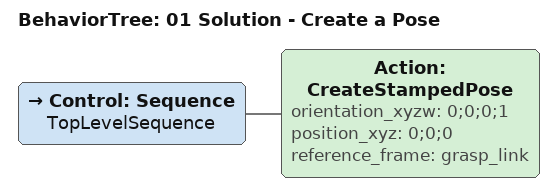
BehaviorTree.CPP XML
<?xml version='1.0' encoding='utf-8'?>
<root BTCPP_format="4" main_tree_to_execute="01 Solution - Create a Pose">
  <BehaviorTree ID="01 Solution - Create a Pose" _description="Creates a pose relative to a frame">
    <Control ID="Sequence" name="TopLevelSequence">
      <Action ID="CreateStampedPose" orientation_xyzw="0;0;0;1" position_xyz="0;0;0" reference_frame="grasp_link"/>
    </Control>
  </BehaviorTree>
</root>
